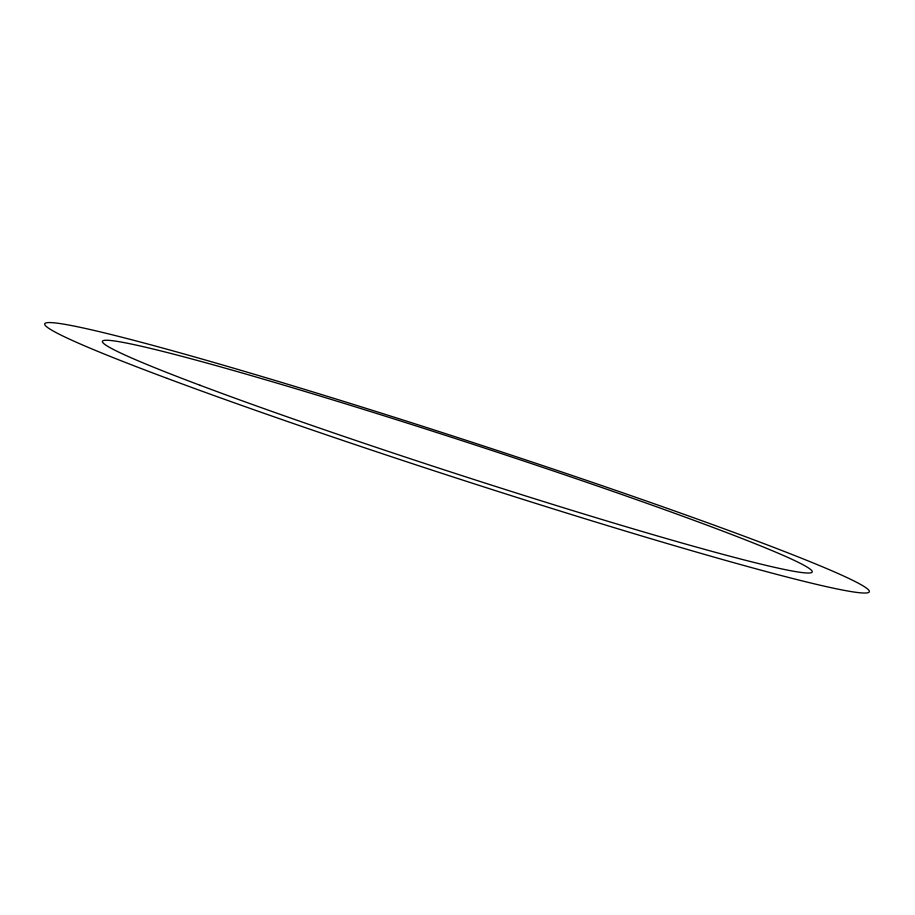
<?xml version="1.0" encoding="UTF-8"?>
<svg xmlns="http://www.w3.org/2000/svg" width="915" height="915" viewBox="0 0 915 915"><rect width="100%" height="100%" fill="white"/><g stroke="black" fill="none" stroke-linecap="round" stroke-linejoin="round"><path stroke-width="1.37" d="M167.171 378.375A433.47 19.455 18 0 0 855.891 592.291A433.47 19.455 18 0 0 348.043 402.737A433.47 19.455 18 0 0 167.171 378.375M200.053 385.272A373.046 16.619 18 0 0 797.628 571.932A373.046 16.619 18 0 0 374.51 412.802A373.046 16.619 18 0 0 200.053 385.272"/></g></svg>
